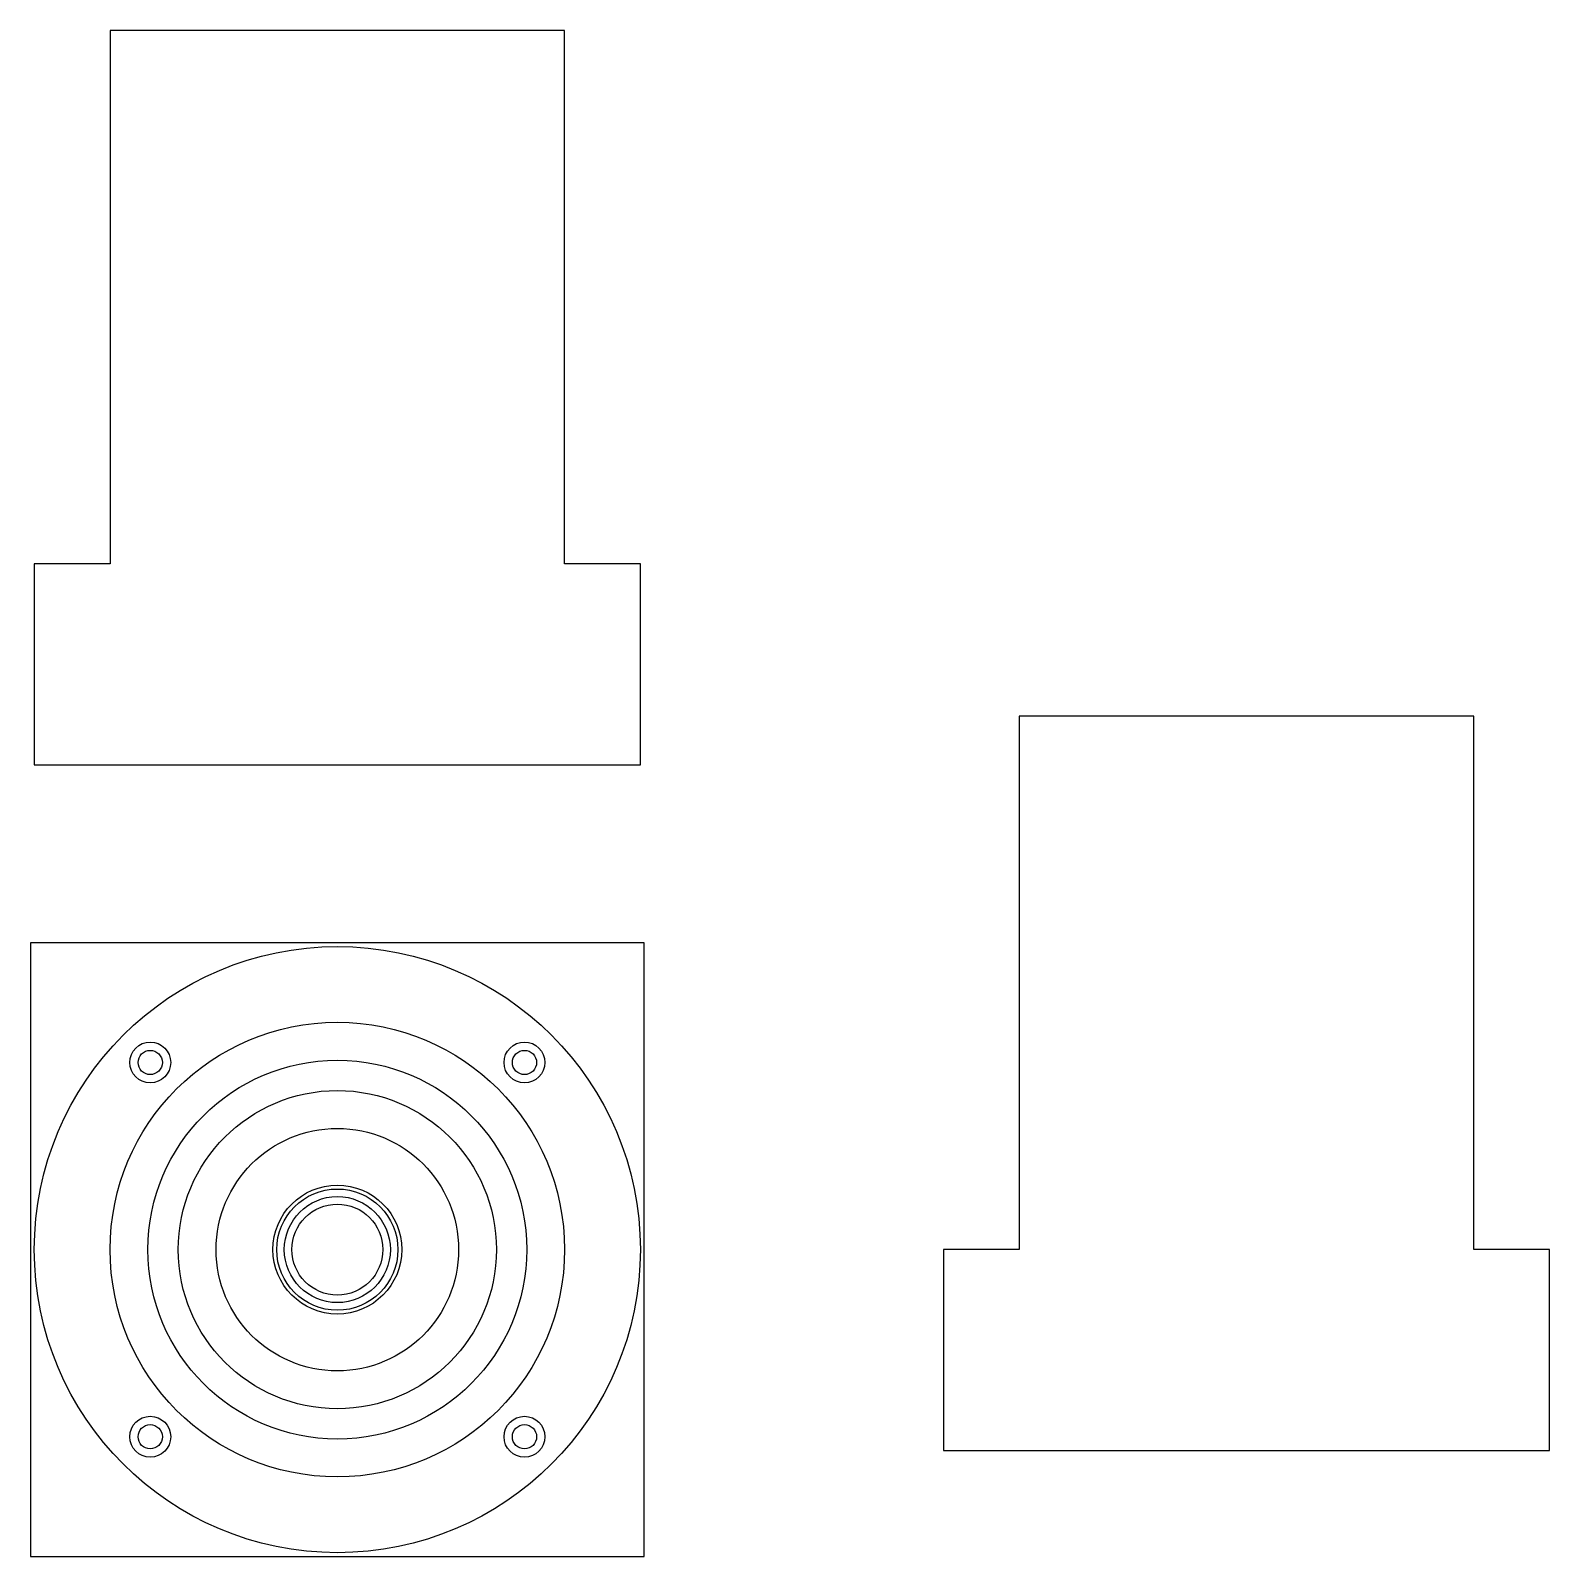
# Model space of a CAD drawing. Header units: millimetres. Extents: x 80 to 280, y 60 to 261.
import ezdxf

# ---------------------------------------------------------------- set-up
doc = ezdxf.new("R2010")
doc.units = ezdxf.units.MM
doc.layers.add('GEOMETRY', color=7, linetype='Continuous')

msp = doc.modelspace()

# ---------------------------------------------------------------- linework, layer by layer
at = {"layer": 'GEOMETRY'}
for points in [[(80, 164), (160, 164), (160, 190.5), (150, 190.5), (150, 260.9), (90, 260.9), (90, 190.5), (80, 190.5)], [(200, 73.5), (280, 73.5), (280, 100), (270, 100), (270, 170.4), (210, 170.4), (210, 100), (200, 100)], [(79.5, 59.5), (160.5, 59.5), (160.5, 140.5), (79.5, 140.5)]]:
    msp.add_lwpolyline(points, close=True, dxfattribs=at)
for centre, radius in [((120, 100), 40), ((120, 100), 30), ((95.3, 124.7), 2.7), ((144.7, 124.7), 2.7), ((95.3, 124.7), 1.6), ((120, 100), 25), ((144.7, 124.7), 1.6), ((120, 100), 21), ((120, 100), 16), ((120, 100), 8.5), ((120, 100), 8), ((120, 100), 7), ((120, 100), 6), ((95.3, 75.3), 2.7), ((95.3, 75.3), 1.6), ((144.7, 75.3), 2.7), ((144.7, 75.3), 1.6)]:
    msp.add_circle(centre, radius, dxfattribs=at)

doc.saveas('drawing.dxf')
